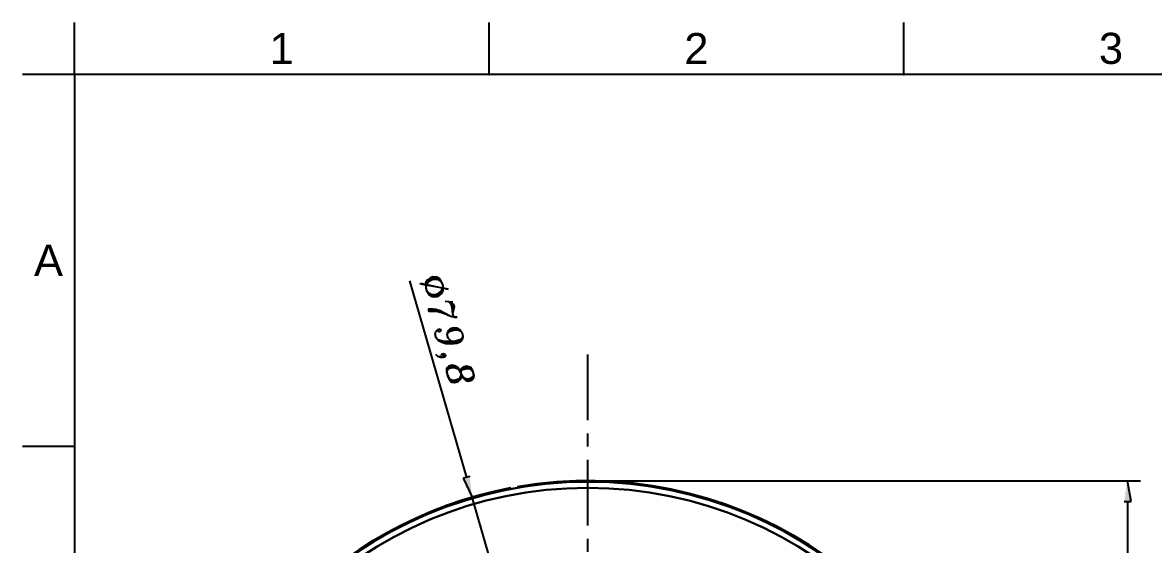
# Model space of a CAD drawing. Header units: millimetres. Extents: x 3631 to 3841, y 294 to 591.
# Drawn here: x 3630.6 to 3739.7, y 540.2 to 590.5 of the extents above; entities that cross this region are included whole.
import ezdxf

# ---------------------------------------------------------------- set-up
doc = ezdxf.new("R2010")
doc.units = ezdxf.units.MM
doc.header["$LTSCALE"] = 0.1
doc.linetypes.add('CENTERX2', pattern=[101.6, 63.5, -12.7, 12.7, -12.7])
for name, color, linetype in [('_U+B808_U+C774_U+C5B4 1', 7, 'Continuous'), ('CENTER', 1, 'CENTERX2'), ('DIM', 3, 'Continuous'), ('FORM', 7, 'Continuous')]:
    doc.layers.add(name, color=color, linetype=linetype)
doc.styles.get("Standard").update_dxf_attribs({"font": 'arial.ttf'})

msp = doc.modelspace()

# ---------------------------------------------------------------- hatches: boundary and pattern name
at = {"layer": 'DIM'}
for points in [[(3673.73, 546.73), (3673.08, 546.56), (3673.96, 544.73)], [(3736.86, 544.32), (3737.53, 544.32), (3737.18, 546.31)]]:
    msp.add_hatch(color=256, dxfattribs=at).paths.add_polyline_path(points)

# ---------------------------------------------------------------- linework, layer by layer
at = {"layer": '_U+B808_U+C774_U+C5B4 1', "color": 7, "lineweight": 30}
for points in [[(3723.52, 517.15), (3717.97, 536.92), (3698.56, 549.18), (3678.31, 545.75)], [(3685.12, 546.23), (3663.1, 546.21), (3645.38, 528.47), (3645.32, 506.46)], [(3685.12, 546.23), (3663.13, 546.2), (3645.37, 528.46), (3645.35, 506.46)], [(3677.69, 545.64), (3660.6, 542.36), (3647.57, 528.47), (3645.53, 511.17)], [(3685.12, 545.64), (3663.47, 545.67), (3645.93, 528.1), (3645.91, 506.46)], [(3724.89, 506.46), (3724.83, 528.46), (3707.12, 546.19), (3685.12, 546.23)], [(3724.89, 506.46), (3724.86, 528.46), (3707.12, 546.21), (3685.12, 546.23)], [(3724.3, 506.46), (3724.31, 528.07), (3706.73, 545.67), (3685.12, 545.64)]]:
    msp.add_open_spline(points, degree=3, dxfattribs=at)
at = {"layer": 'CENTER'}
msp.add_line((3685.1, 558.51), (3685.1, 318.65), dxfattribs=at)
at = {"layer": 'DIM'}
for p, q in [((3667.91, 565.6), (3673.41, 546.64)), ((3668.97, 565.38), (3671.64, 564.79)), ((3669, 565.27), (3668.97, 565.38)), ((3671.64, 564.79), (3669, 565.27)), ((3669.64, 565.69), (3669.46, 565.41)), ((3669.46, 565.41), (3669.49, 564.91)), ((3669.53, 565.18), (3669.49, 564.91)), ((3669.68, 565.57), (3669.5, 565.29)), ((3669.69, 565.48), (3669.53, 565.18)), ((3669.95, 565.91), (3669.64, 565.69)), ((3669.99, 565.79), (3669.68, 565.57)), ((3670.02, 565.68), (3669.69, 565.48)), ((3670.18, 565.98), (3669.95, 565.91)), ((3670.22, 565.86), (3669.99, 565.79)), ((3670.25, 565.75), (3670.02, 565.68)), ((3670.54, 565.95), (3670.18, 565.98)), ((3670.58, 565.83), (3670.22, 565.86)), ((3670.61, 565.72), (3670.25, 565.75)), ((3670.84, 565.79), (3670.54, 565.95)), ((3670.88, 565.67), (3670.58, 565.83)), ((3670.91, 565.56), (3670.61, 565.72)), ((3671.08, 565.38), (3670.84, 565.79)), ((3671.08, 565.38), (3670.91, 565.56)), ((3671.15, 565.15), (3671.08, 565.38)), ((3671.17, 564.65), (3671.15, 565.15)), ((3669.49, 564.91), (3669.56, 564.68)), ((3669.56, 564.68), (3669.81, 564.25)), ((3669.78, 564.37), (3670.08, 564.21)), ((3669.81, 564.25), (3670.11, 564.09)), ((3670.08, 564.21), (3670.44, 564.18)), ((3670.11, 564.09), (3670.47, 564.06)), ((3670.44, 564.18), (3670.67, 564.25)), ((3670.47, 564.06), (3670.7, 564.13)), ((3670.67, 564.25), (3670.98, 564.47)), ((3670.7, 564.13), (3671.01, 564.35)), ((3670.98, 564.47), (3671.14, 564.77)), ((3671.01, 564.35), (3671.17, 564.65)), ((3672.1, 563.56), (3671.36, 563.6)), ((3671.74, 563.59), (3672.17, 563.33)), ((3671.74, 563.59), (3671.92, 563.4)), ((3671.92, 563.4), (3672.01, 563.03)), ((3672.01, 563.03), (3672.07, 562.42)), ((3672.02, 563.41), (3672.12, 563.07)), ((3672.24, 563.1), (3672.07, 562.42)), ((3672.12, 563.07), (3672.07, 562.42)), ((3672.17, 563.33), (3672.24, 563.1)), ((3670.21, 562.89), (3669.72, 562.87)), ((3669.72, 562.87), (3669.79, 562.64)), ((3670.25, 562.78), (3669.75, 562.75)), ((3670.46, 562.83), (3670.21, 562.89)), ((3670.76, 562.67), (3670.25, 562.78)), ((3670.87, 562.7), (3670.46, 562.83)), ((3671.77, 562.22), (3670.87, 562.7)), ((3672.07, 562.42), (3672.14, 562.19)), ((3672.14, 562.19), (3672.29, 562.11)), ((3672.29, 562.11), (3672.53, 562.09)), ((3671.63, 560.57), (3671.83, 560.75)), ((3671.71, 560.72), (3671.89, 560.89)), ((3671.83, 560.75), (3672.27, 560.88)), ((3671.89, 560.89), (3672.24, 560.99)), ((3672.24, 560.99), (3672.5, 560.95)), ((3672.27, 560.88), (3672.65, 560.86)), ((3672.65, 560.86), (3672.8, 560.78)), ((3672.8, 560.78), (3672.99, 560.59)), ((3670.68, 559.93), (3670.5, 560.12)), ((3671.1, 559.8), (3670.68, 559.93)), ((3671.4, 559.64), (3670.98, 559.77)), ((3671.36, 559.76), (3671.1, 559.8)), ((3671.75, 559.75), (3671.36, 559.76)), ((3671.78, 559.63), (3671.4, 559.64)), ((3671.54, 560.44), (3671.63, 560.57)), ((3672.22, 559.75), (3671.75, 559.75)), ((3672.26, 559.64), (3671.78, 559.63)), ((3672.8, 559.93), (3672.22, 559.75)), ((3672.72, 559.78), (3672.26, 559.64)), ((3672.91, 559.96), (3672.72, 559.78)), ((3672.99, 560.11), (3672.8, 559.93)), ((3673.07, 560.26), (3672.99, 560.11)), ((3671, 558.42), (3671.08, 558.57)), ((3671.08, 558.57), (3671.2, 558.6)), ((3671.2, 558.6), (3671.35, 558.52)), ((3670.66, 558.31), (3670.47, 558.51)), ((3670.81, 558.23), (3670.66, 558.31)), ((3670.92, 558.27), (3670.66, 558.31)), ((3671.07, 558.19), (3670.81, 558.23)), ((3671.04, 558.3), (3670.92, 558.27)), ((3671.04, 558.3), (3671, 558.42)), ((3671.3, 558.26), (3671.07, 558.19)), ((3671.23, 558.49), (3671.12, 558.45)), ((3671.12, 558.45), (3671.15, 558.34)), ((3671.15, 558.34), (3671.27, 558.37)), ((3671.27, 558.37), (3671.23, 558.49)), ((3671.39, 558.41), (3671.3, 558.26)), ((3671.35, 558.52), (3671.39, 558.41)), ((3672.03, 557.46), (3671.7, 557.37)), ((3672.29, 557.41), (3672.03, 557.46)), ((3671.5, 557.18), (3671.48, 556.82)), ((3671.56, 556.97), (3671.48, 556.82)), ((3671.48, 556.82), (3671.61, 556.36)), ((3671.7, 557.37), (3671.5, 557.18)), ((3671.5, 557.18), (3671.55, 556.59)), ((3671.73, 557.25), (3671.52, 557.09)), ((3671.55, 556.59), (3671.85, 555.92)), ((3671.75, 557.16), (3671.56, 556.97)), ((3671.61, 556.36), (3671.85, 555.92)), ((3671.61, 556.36), (3671.78, 556.15)), ((3672.06, 557.34), (3671.73, 557.25)), ((3672.1, 557.23), (3671.75, 557.16)), ((3672.33, 557.3), (3672.06, 557.34)), ((3672.36, 557.18), (3672.1, 557.23)), ((3672.59, 557.25), (3672.29, 557.41)), ((3672.63, 557.13), (3672.33, 557.3)), ((3672.64, 557.04), (3672.36, 557.18)), ((3672.83, 556.84), (3672.59, 557.25)), ((3672.86, 556.73), (3672.59, 557.25)), ((3672.83, 556.84), (3672.64, 557.04)), ((3672.66, 556.16), (3672.85, 556.35)), ((3672.87, 557.11), (3672.83, 556.84)), ((3673.02, 557.03), (3672.83, 556.84)), ((3672.83, 556.84), (3672.93, 556.5)), ((3672.85, 556.35), (3672.93, 556.5)), ((3672.87, 557.11), (3672.86, 556.73)), ((3673.09, 557.27), (3672.87, 557.11)), ((3672.89, 556.23), (3672.9, 556.61)), ((3672.89, 556.23), (3672.93, 556.5)), ((3672.9, 556.61), (3673.15, 556.19)), ((3672.99, 557.14), (3672.91, 556.99)), ((3672.93, 556.5), (3673.15, 556.19)), ((3673.45, 557.25), (3672.99, 557.14)), ((3673.48, 557.13), (3673.02, 557.03)), ((3673.43, 557.38), (3673.09, 557.27)), ((3673.68, 557.32), (3673.43, 557.38)), ((3673.71, 557.2), (3673.45, 557.25)), ((3673.73, 557.1), (3673.48, 557.13)), ((3673.83, 557.24), (3673.68, 557.32)), ((3674.03, 556.94), (3673.73, 557.1)), ((3674.03, 556.94), (3673.83, 557.24)), ((3674.1, 556.71), (3673.83, 557.24)), ((3674.17, 556.48), (3674.03, 556.94)), ((3674.12, 556.22), (3674.1, 556.71)), ((3674.12, 556.22), (3674.17, 556.48)), ((3671.78, 556.15), (3671.93, 556.07)), ((3671.85, 555.92), (3672, 555.84)), ((3671.93, 556.07), (3672.2, 556.02)), ((3671.97, 555.95), (3672.23, 555.91)), ((3672, 555.84), (3672.27, 555.79)), ((3672.2, 556.02), (3672.66, 556.16)), ((3672.23, 555.91), (3672.58, 556.01)), ((3672.27, 555.79), (3672.61, 555.9)), ((3672.58, 556.01), (3672.77, 556.2)), ((3672.61, 555.9), (3672.81, 556.08)), ((3672.81, 556.08), (3672.89, 556.23)), ((3673.15, 556.19), (3673.34, 555.99)), ((3673.3, 556.11), (3673.55, 556.04)), ((3673.34, 555.99), (3673.58, 555.93)), ((3673.55, 556.04), (3673.89, 556.15)), ((3673.58, 555.93), (3673.93, 556.03)), ((3673.89, 556.15), (3674.09, 556.33)), ((3673.93, 556.03), (3674.12, 556.22)), ((3673.73, 546.73), (3673.08, 546.56)), ((3673.08, 546.56), (3673.96, 544.73)), ((3685.74, 546.31), (3738.45, 546.31)), ((3737.53, 544.32), (3737.18, 546.31)), ((3696.24, 468.17), (3673.96, 544.73)), ((3736.86, 544.32), (3737.53, 544.32)), ((3737.18, 544.32), (3737.18, 330.64))]:
    msp.add_line(p, q, dxfattribs=at)
for points in [[(3669.56, 564.68), (3670.05, 563.98), (3671.13, 564.28), (3671.15, 565.15)], [(3672.53, 562.09), (3671.52, 562.04), (3671.18, 562.81), (3669.79, 562.64)], [(3670.39, 560.47), (3670.39, 560.47), (3670.46, 560.72), (3670.46, 560.72)], [(3670.46, 560.72), (3670.46, 560.72), (3670.65, 560.9), (3670.65, 560.9)], [(3670.65, 560.9), (3670.65, 560.9), (3670.88, 560.97), (3670.88, 560.97)], [(3670.69, 560.79), (3670.69, 560.79), (3670.8, 560.82), (3670.8, 560.82)], [(3670.72, 560.67), (3670.72, 560.67), (3670.69, 560.79), (3670.69, 560.79)], [(3670.95, 560.74), (3670.95, 560.74), (3670.72, 560.67), (3670.72, 560.67)], [(3670.88, 560.97), (3670.88, 560.97), (3670.95, 560.74), (3670.95, 560.74)], [(3671.6, 560.68), (3671.6, 560.68), (3671.68, 560.83), (3671.68, 560.83)], [(3671.68, 560.83), (3671.68, 560.83), (3671.87, 561.02), (3671.87, 561.02)], [(3671.87, 561.02), (3671.87, 561.02), (3672.2, 561.11), (3672.2, 561.11)], [(3672.2, 561.11), (3672.2, 561.11), (3672.47, 561.06), (3672.47, 561.06)], [(3672.47, 561.06), (3672.47, 561.06), (3672.77, 560.9), (3672.77, 560.9)], [(3672.77, 560.9), (3672.77, 560.9), (3672.99, 560.59), (3672.99, 560.59)], [(3670.5, 560.12), (3670.5, 560.12), (3670.39, 560.47), (3670.39, 560.47)], [(3670.72, 559.81), (3670.72, 559.81), (3670.5, 560.12), (3670.5, 560.12)], [(3671.02, 559.65), (3671.02, 559.65), (3670.72, 559.81), (3670.72, 559.81)], [(3671.43, 559.53), (3671.43, 559.53), (3671.02, 559.65), (3671.02, 559.65)], [(3673.07, 560.26), (3673.07, 559.43), (3672.01, 559.49), (3671.43, 559.53)], [(3671.54, 560.44), (3671.54, 560.44), (3671.6, 560.68), (3671.6, 560.68)], [(3671.64, 560.09), (3671.64, 560.09), (3671.54, 560.44), (3671.54, 560.44)], [(3671.83, 559.9), (3671.83, 559.9), (3671.64, 560.09), (3671.64, 560.09)], [(3671.96, 559.8), (3671.96, 559.8), (3671.83, 559.9), (3671.83, 559.9)], [(3672.22, 559.75), (3672.22, 559.75), (3671.96, 559.8), (3671.96, 559.8)], [(3672.99, 560.59), (3672.99, 560.59), (3673.07, 560.26), (3673.07, 560.26)], [(3672.93, 556.5), (3673.24, 556.06), (3673.82, 556.04), (3674.17, 556.48)]]:
    msp.add_open_spline(points, degree=3, dxfattribs=at)
at = {"layer": 'FORM'}
for p, q in [((3635.59, 585.51), (3635.59, 590.51)), ((3675.59, 585.51), (3675.59, 590.51)), ((3715.59, 585.51), (3715.59, 590.51)), ((3635.59, 585.51), (3630.59, 585.51)), ((3835.59, 585.51), (3635.59, 585.51)), ((3635.59, 585.51), (3635.59, 298.51)), ((3635.59, 585.51), (3635.59, 560.51)), ((3635.59, 549.64), (3630.59, 549.64))]:
    msp.add_line(p, q, dxfattribs=at)
for p in [(3675.59, 585.51), (3715.59, 585.51), (3635.59, 549.64)]:
    msp.add_point(p, dxfattribs=at)

# ---------------------------------------------------------------- texts
at = {"layer": 'FORM', "char_height": 3, "attachment_point": 5}
for s, width, insert in [('1', 40, (3655.59, 588.01)), ('2', 40, (3695.59, 588.01)), ('3', 40, (3735.59, 588.01)), ('A', 5, (3633.09, 567.58))]:
    msp.add_mtext_dynamic_manual_height_columns(s, width=width, gutter_width=12.5, heights=[0], dxfattribs=dict(at, insert=insert))

doc.saveas('drawing.dxf')
